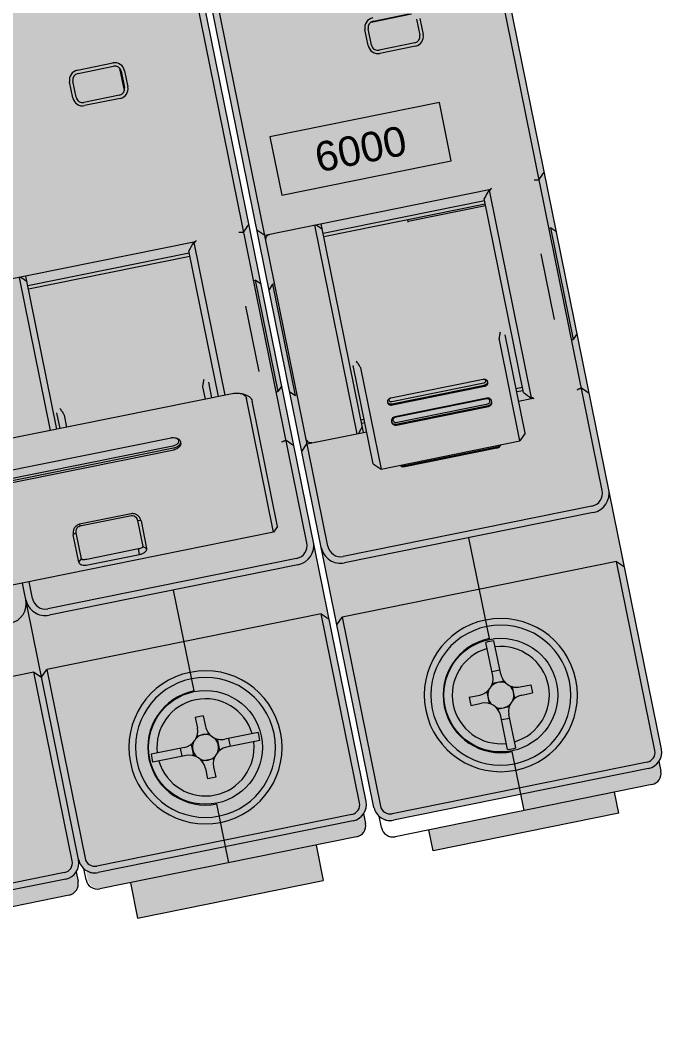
# Model space of a CAD drawing. Header units: millimetres. Extents: x -143 to 904, y -11 to 956.
# Drawn here: x 341.5 to 390.1, y 717.9 to 794.9 of the extents above; entities that cross this region are included whole.
import ezdxf
from ezdxf.enums import TextEntityAlignment as Align

# ---------------------------------------------------------------- set-up
doc = ezdxf.new("R2010")
doc.units = ezdxf.units.MM
for name, color, linetype, lineweight, true_color in [('BODY', 7, 'Continuous', 5, 0xf0f1eb), ('DETAILS', 7, 'Continuous', 5, 0x2f373d), ('INDICATOR', 7, 'Continuous', 5, 0x3d9868), ('LEVERS', 7, 'Continuous', 5, 0x2b7ac1), ('MARKING', 7, 'Continuous', 5, 0x2f373d), ('RECESS', 7, 'Continuous', 5, 0x6c747a), ('TERMINALS', 7, 'Continuous', 5, 0xa4adb6)]:
    doc.layers.add(name, color=color, linetype=linetype, lineweight=lineweight, true_color=true_color)
doc.layers.add('CP_DEVICES', color=7, linetype='Continuous')
doc.layers.add('PARAMETERS', color=7, linetype='Continuous', plot=False)
doc.styles.add('BLOCK_ARIAL', font='arial.ttf')

# ---------------------------------------------------------------- blocks, each defined once
blk = doc.blocks.new('AV_3P_54')
at = {"layer": 'BODY', "true_color": 0xf0f1eb}
blk.add_hatch(color=7, dxfattribs=at).paths.add_polyline_path([(14.6, 2.2), (14.6, 0), (3.1, 0), (3.1, 2.2), (1.3, 2.2), (1.03, 2.255), (0.805, 2.405), (0.655, 2.63), (0.6, 2.9), (0.6, 3.4), (0.727, 3.4), (0.59, 3.49), (0.38, 3.81), (0.32, 4), (0.3, 4.2), (0.3, 15.5), (0.3, 20.3), (0.3, 26.24), (0.3, 29.95), (0.3, 36.25), (0.3, 39.96), (0.3, 62.9), (0.32, 63.14), (0.326, 63.16), (0.3, 63.16), (0.3, 67.7), (0.3, 79), (0.32, 79.2), (0.38, 79.39), (0.59, 79.71), (0.6, 79.717), (0.6, 80.3), (0.655, 80.57), (0.805, 80.795), (1.03, 80.945), (1.3, 81), (9.2, 81), (9.2, 81), (17.1, 81), (17.37, 80.945), (17.595, 80.795), (17.745, 80.57), (17.8, 80.3), (17.8, 79.717), (17.81, 79.71), (17.948, 79.5), (17.948, 79.5), (18.02, 79.39), (18.08, 79.2), (18.1, 79), (18.12, 79.2), (18.18, 79.39), (18.39, 79.71), (18.4, 79.717), (18.4, 80.3), (18.455, 80.57), (18.605, 80.795), (18.83, 80.945), (19.1, 81), (27, 81), (27, 81), (34.9, 81), (35.17, 80.945), (35.395, 80.795), (35.545, 80.57), (35.6, 80.3), (35.6, 79.717), (35.61, 79.71), (35.748, 79.5), (35.748, 79.5), (35.82, 79.39), (35.88, 79.2), (35.9, 79), (35.92, 79.2), (35.98, 79.39), (36.052, 79.5), (36.19, 79.71), (36.2, 79.717), (36.2, 80.3), (36.255, 80.57), (36.405, 80.795), (36.63, 80.945), (36.9, 81), (44.8, 81), (52.7, 81), (52.97, 80.945), (53.195, 80.795), (53.345, 80.57), (53.4, 80.3), (53.4, 79.717), (53.41, 79.71), (53.548, 79.5), (53.62, 79.39), (53.68, 79.2), (53.7, 79), (53.7, 67.7), (53.7, 62.9), (53.7, 39.975), (53.7, 39.97), (53.7, 36.25), (53.7, 29.95), (53.7, 26.23), (53.7, 26.225), (53.7, 20.3), (53.7, 15.5), (53.7, 4.2), (53.68, 4), (53.62, 3.81), (53.41, 3.49), (53.4, 3.483), (53.4, 2.9), (53.345, 2.63), (53.195, 2.405), (52.97, 2.255), (52.7, 2.2), (50.9, 2.2), (50.2, 2.2), (50.2, 0), (38.7, 0), (38.7, 2.2), (36.9, 2.2), (36.63, 2.255), (36.405, 2.405), (36.255, 2.63), (36.2, 2.9), (36.2, 3.4), (36.327, 3.4), (36.19, 3.49), (35.98, 3.81), (35.92, 4), (35.9, 4.2), (35.88, 4), (35.82, 3.81), (35.61, 3.49), (35.6, 3.483), (35.6, 2.9), (35.545, 2.63), (35.395, 2.405), (35.17, 2.255), (34.9, 2.2), (27, 2.2), (27, 2.2), (19.1, 2.2), (18.83, 2.255), (18.605, 2.405), (18.455, 2.63), (18.4, 2.9), (18.4, 3.4), (18.527, 3.4), (18.39, 3.49), (18.18, 3.81), (18.12, 4), (18.1, 4.2), (18.08, 4), (18.02, 3.81), (17.81, 3.49), (17.8, 3.483), (17.8, 2.9), (17.745, 2.63), (17.595, 2.405), (17.37, 2.255), (17.1, 2.2), (15.3, 2.2)])
at = {"layer": 'INDICATOR', "true_color": 0x3d9868}
blk.add_hatch(color=105, dxfattribs=at).paths.add_polyline_path([(47.975, 49.175), (47.785, 49.045), (47.55, 49), (45.35, 49), (45.115, 49.045), (44.925, 49.175), (44.795, 49.365), (44.75, 49.6), (44.75, 50.6), (44.795, 50.835), (44.925, 51.025), (45.115, 51.155), (45.35, 51.2), (47.55, 51.2), (47.785, 51.155), (47.975, 51.025), (48.105, 50.835), (48.15, 50.6), (48.15, 49.6), (48.105, 49.365)])
at = {"layer": 'LEVERS'}
blk.add_hatch(color=256, dxfattribs=at).paths.add_polyline_path([(2.25, 29.435), (2.26, 29.475), (2.265, 29.515), (2.28, 29.55), (2.3, 29.59), (2.32, 29.63), (2.34, 29.665), (2.37, 29.7), (2.4, 29.735), (2.435, 29.765), (2.47, 29.8), (2.51, 29.825), (2.555, 29.855), (2.6, 29.885), (2.65, 29.905), (2.695, 29.93), (2.811, 29.978), (2.815, 29.98), (2.865, 30), (2.885, 30.01), (2.905, 30.015), (2.93, 30.025), (2.95, 30.03), (3.025, 30.05), (3.1, 30.065), (3.175, 30.07), (3.25, 30.075), (3.8, 30.075), (4.2, 30.075), (4.4, 30.075), (4.8, 30.075), (13.4, 30.075), (13.8, 30.075), (14.2, 30.075), (14.6, 30.075), (17.7, 30.075), (17.8, 30.075), (18.1, 30.075), (18.4, 30.075), (18.5, 30.075), (21.6, 30.075), (22, 30.075), (22.2, 30.075), (22.6, 30.075), (31.2, 30.075), (31.6, 30.075), (32, 30.075), (32.4, 30.075), (35.5, 30.075), (35.6, 30.075), (35.9, 30.075), (36.2, 30.075), (36.3, 30.075), (39.4, 30.075), (39.8, 30.075), (40, 30.075), (40.4, 30.075), (49, 30.075), (49.4, 30.075), (49.8, 30.075), (50.2, 30.075), (50.75, 30.075), (50.775, 30.075), (50.8, 30.075), (50.825, 30.07), (50.85, 30.07), (50.925, 30.06), (50.995, 30.045), (51.07, 30.025), (51.135, 30), (51.155, 29.995), (51.168, 29.987), (51.305, 29.93), (51.35, 29.905), (51.4, 29.885), (51.445, 29.855), (51.49, 29.825), (51.53, 29.8), (51.565, 29.765), (51.6, 29.735), (51.63, 29.7), (51.66, 29.665), (51.68, 29.63), (51.7, 29.59), (51.72, 29.55), (51.735, 29.515), (51.74, 29.475), (51.75, 29.435), (51.75, 29.395), (51.75, 21.625), (51.45, 21.325), (36.3, 21.325), (35.9, 21.325), (35.5, 21.325), (18.5, 21.325), (18.1, 21.325), (17.7, 21.325), (2.55, 21.325), (2.25, 21.625), (2.25, 26.64), (2.25, 29.395)])
at = {"layer": 'RECESS', "true_color": 0x6c747a}
blk.add_hatch(color=8, dxfattribs=at).paths.add_polyline_path([(39.4, 39.56), (39.49, 39.56), (39.8, 39.56), (50.2, 39.56), (50.22, 39.56), (50.235, 39.565), (50.255, 39.57), (50.275, 39.575), (50.295, 39.58), (50.315, 39.59), (50.34, 39.6), (50.335, 39.595), (50.325, 39.59), (50.325, 39.585), (50.32, 39.585), (50.315, 39.58), (50.295, 39.565), (50.275, 39.545), (50.26, 39.53), (50.24, 39.51), (50.235, 39.5), (50.225, 39.49), (50.22, 39.48), (50.215, 39.465), (50.21, 39.46), (50.205, 39.45), (50.2, 39.44), (50.2, 39.43), (50.2, 30.075), (49.8, 30.075), (49.4, 30.075), (49, 30.075), (40.4, 30.075), (40, 30.075), (39.8, 30.075), (39.4, 30.075), (36.3, 30.075), (36.2, 30.075), (35.9, 30.075), (35.6, 30.075), (35.5, 30.075), (35.5, 36.55), (35.5, 39.56), (35.53, 39.59), (35.555, 39.615), (35.585, 39.645), (35.61, 39.675), (35.685, 39.745), (35.755, 39.82), (35.83, 39.895), (35.9, 39.975), (35.9, 39.96), (36.3, 39.56), (36.57, 39.56), (36.6, 39.56)])
at = {"layer": 'TERMINALS', "true_color": 0xa4adb6}
blk.add_hatch(color=253, dxfattribs=at).paths.add_polyline_path([(46.003, 4.858), (45.856, 4.821), (45.707, 4.789), (45.557, 4.762), (45.407, 4.74), (45.256, 4.722), (45.104, 4.71), (44.952, 4.702), (44.8, 4.7), (44.648, 4.702), (44.496, 4.71), (44.344, 4.722), (44.193, 4.74), (44.043, 4.762), (43.893, 4.789), (43.744, 4.821), (43.596, 4.858), (43.45, 4.9), (43.305, 4.947), (43.162, 4.998), (43.02, 5.054), (42.881, 5.114), (42.743, 5.18), (42.608, 5.249), (42.475, 5.323), (42.344, 5.401), (42.217, 5.484), (42.091, 5.57), (41.969, 5.661), (41.85, 5.756), (41.734, 5.854), (41.621, 5.956), (41.512, 6.062), (41.406, 6.171), (41.304, 6.284), (41.205, 6.4), (41.111, 6.519), (41.02, 6.641), (40.934, 6.767), (40.851, 6.894), (40.773, 7.025), (40.699, 7.158), (40.63, 7.293), (40.564, 7.431), (40.504, 7.571), (40.448, 7.712), (40.397, 7.855), (40.35, 8), (40.308, 8.146), (40.271, 8.294), (40.239, 8.443), (40.212, 8.593), (40.19, 8.743), (40.172, 8.894), (40.16, 9.046), (40.152, 9.198), (40.15, 9.35), (40.152, 9.502), (40.16, 9.654), (40.172, 9.806), (40.19, 9.957), (40.212, 10.107), (40.239, 10.257), (40.271, 10.406), (40.308, 10.554), (40.308, 10.554), (40.308, 10.554), (40.35, 10.7), (40.397, 10.845), (40.448, 10.988), (40.504, 11.13), (40.564, 11.269), (40.63, 11.407), (40.699, 11.542), (40.773, 11.675), (40.851, 11.806), (40.934, 11.934), (41.02, 12.059), (41.111, 12.181), (41.206, 12.3), (41.304, 12.416), (41.406, 12.529), (41.512, 12.638), (41.621, 12.744), (41.734, 12.846), (41.85, 12.945), (41.969, 13.039), (42.091, 13.13), (42.217, 13.216), (42.345, 13.299), (42.475, 13.377), (42.608, 13.451), (42.743, 13.521), (42.881, 13.586), (43.021, 13.646), (43.162, 13.702), (43.305, 13.753), (43.45, 13.8), (43.597, 13.842), (43.744, 13.879), (43.893, 13.911), (44.043, 13.938), (44.193, 13.96), (44.344, 13.978), (44.496, 13.99), (44.648, 13.998), (44.8, 14), (44.952, 13.998), (45.104, 13.99), (45.256, 13.978), (45.407, 13.96), (45.558, 13.938), (45.707, 13.911), (45.856, 13.879), (46.004, 13.842), (46.15, 13.8), (46.295, 13.753), (46.438, 13.702), (46.58, 13.646), (46.719, 13.586), (46.857, 13.521), (46.992, 13.451), (47.125, 13.377), (47.256, 13.299), (47.383, 13.216), (47.509, 13.13), (47.631, 13.039), (47.75, 12.945), (47.866, 12.846), (47.979, 12.744), (48.088, 12.638), (48.194, 12.529), (48.296, 12.416), (48.395, 12.3), (48.489, 12.181), (48.58, 12.059), (48.666, 11.934), (48.749, 11.806), (48.827, 11.675), (48.901, 11.542), (48.971, 11.407), (49.036, 11.269), (49.096, 11.13), (49.152, 10.988), (49.203, 10.845), (49.25, 10.7), (49.292, 10.554), (49.329, 10.406), (49.361, 10.257), (49.388, 10.108), (49.41, 9.957), (49.428, 9.806), (49.44, 9.654), (49.448, 9.502), (49.45, 9.35), (49.448, 9.198), (49.44, 9.046), (49.428, 8.894), (49.41, 8.743), (49.388, 8.593), (49.361, 8.443), (49.329, 8.294), (49.292, 8.147), (49.25, 8), (49.203, 7.855), (49.152, 7.712), (49.096, 7.571), (49.036, 7.431), (48.971, 7.293), (48.901, 7.158), (48.827, 7.025), (48.749, 6.895), (48.666, 6.767), (48.58, 6.642), (48.489, 6.519), (48.395, 6.4), (48.296, 6.284), (48.194, 6.171), (48.088, 6.062), (47.979, 5.956), (47.866, 5.854), (47.75, 5.756), (47.631, 5.661), (47.509, 5.57), (47.383, 5.484), (47.256, 5.401), (47.125, 5.323), (46.992, 5.249), (46.857, 5.18), (46.719, 5.115), (46.58, 5.054), (46.438, 4.998), (46.295, 4.947), (46.15, 4.9), (46.15, 4.9), (46.15, 4.9)])
at = {"layer": 'DETAILS', "color": 250, "linetype": 'ByBlock', "lineweight": 5, "true_color": 0x2f373d}
for p, q in [((53.7, 4.2), (53.7, 79)), ((53.3, 20.3), (53.3, 62.9)), ((45.35, 51.2), (47.55, 51.2)), ((44.75, 49.6), (44.75, 50.6)), ((44.95, 49.6), (44.95, 50.6)), ((45.35, 51), (47.55, 51)), ((47.9, 49.418), (47.9, 50.782)), ((47.95, 50.6), (47.95, 49.6)), ((48.15, 50.6), (48.15, 49.6)), ((47.55, 49.2), (45.35, 49.2)), ((47.55, 49), (45.35, 49)), ((50.2, 39.56), (36.3, 39.56)), ((39.4, 30.075), (39.4, 39.56)), ((39.491, 39.56), (39.602, 39.435)), ((39.602, 39.435), (39.628, 39.407)), ((39.8, 30.075), (39.8, 39.56)), ((50.2, 39.432), (50.2, 30.075)), ((53.3, 39.56), (53.274, 39.56)), ((53.3, 39.56), (53.3, 39.56)), ((39.8, 38.981), (49.8, 38.981)), ((49.8, 30.075), (49.8, 39.104)), ((39.8, 38.78), (49.8, 38.78)), ((45, 38.756), (45, 38.78)), ((53.3, 36.55), (53.4, 36.55)), ((53.4, 36.55), (53.4, 29.65)), ((53.7, 36.25), (53.4, 36.55)), ((52.5, 35.129), (52.5, 31.071)), ((40, 30.075), (40, 31.052)), ((40.4, 30.834), (40.4, 30.075)), ((49, 30.075), (49, 30.834)), ((49.4, 30.075), (49.4, 31.052)), ((50.75, 30.075), (3.25, 30.075)), ((51.137, 30), (51.303, 29.929)), ((51.45, 21.327), (51.45, 29.626)), ((53.3, 29.65), (53.4, 29.65)), ((53.7, 29.95), (53.4, 29.65)), ((51.75, 21.627), (51.75, 29.396)), ((7.5, 28.191), (46.5, 28.191)), ((47, 27.858), (47, 27.786)), ((46.5, 27.678), (7.5, 27.678)), ((46.5, 27.538), (7.5, 27.538)), ((7.5, 27.439), (46.5, 27.439)), ((53.277, 26.64), (53.3, 26.64)), ((43.2, 24.149), (40, 24.149)), ((40, 24.149), (40, 24.041)), ((40, 24.041), (43.2, 24.041)), ((39.7, 23.68), (39.5, 23.605)), ((39.5, 21.899), (39.5, 23.604)), ((39.7, 22.067), (39.7, 23.68)), ((43.5, 23.68), (43.5, 22.067)), ((43.7, 23.605), (43.5, 23.68)), ((43.7, 23.604), (43.7, 21.899)), ((39.5, 21.899), (39.7, 22.067)), ((43.2, 21.967), (40, 21.967)), ((40, 21.63), (43.2, 21.63)), ((43.2, 21.63), (43.2, 21.967)), ((43.5, 22.067), (43.7, 21.899)), ((51.75, 21.627), (51.45, 21.327)), ((51.45, 21.327), (2.55, 21.327)), ((35.9, 4.2), (35.9, 21.327)), ((36.3, 20.3), (36.3, 21.327)), ((52.5, 19.5), (37.1, 19.5)), ((52.5, 19.1), (37.1, 19.1)), ((44.8, 12.85), (44.8, 19.1)), ((35.5, 15.9), (18.5, 15.9)), ((35.5, 15.9), (35.9, 15.5)), ((35.5, 4.2), (35.5, 15.9)), ((35.9, 15.5), (36.3, 15.9)), ((53.3, 15.9), (36.3, 15.9)), ((36.3, 15.9), (36.3, 4.2)), ((53.3, 4.2), (53.3, 15.9)), ((53.3, 15.9), (53.7, 15.5)), ((45.05, 11.253), (44.55, 11.253)), ((44.55, 11.253), (44.55, 10.6)), ((45.05, 11.253), (45.05, 10.6)), ((44.438, 10.139), (45.162, 10.139)), ((43.55, 9.6), (41.48, 9.6)), ((43.309, 9.1), (43.309, 9.6)), ((44.011, 8.988), (44.011, 9.712)), ((45.589, 9.712), (45.589, 8.988)), ((48.12, 9.6), (46.05, 9.6)), ((46.291, 9.1), (46.291, 9.6)), ((43.55, 9.1), (41.48, 9.1)), ((48.12, 9.1), (46.05, 9.1)), ((45.162, 8.561), (44.438, 8.561)), ((44.55, 8.1), (44.55, 7.447)), ((45.05, 8.1), (45.05, 7.447)), ((45.05, 7.447), (44.55, 7.447)), ((44.8, 2.2), (44.8, 5.85)), ((34.9, 3.6), (19.1, 3.6)), ((34.9, 3.2), (19.1, 3.2)), ((35.6, 3.503), (35.6, 2.9)), ((36.1, 2.9), (36.1, 3.603)), ((52.7, 3.6), (36.9, 3.6)), ((52.7, 3.2), (36.9, 3.2)), ((53.4, 3.503), (53.4, 2.9)), ((34.9, 2.2), (19, 2.2)), ((52.7, 2.2), (36.8, 2.2)), ((38.7, 2.2), (38.7, 0)), ((50.2, 2.2), (50.2, 0)), ((38.7, 0), (50.2, 0))]:
    blk.add_line(p, q, dxfattribs=at)
blk.add_circle((44.8, 9.35), 3.455, dxfattribs=at)
for centre, radius, start, end in [((45.35, 50.6), 0.6, 90, 180), ((47.55, 50.6), 0.6, 0, 90), ((45.35, 50.6), 0.4, 90, 180), ((47.55, 50.6), 0.4, 0, 90), ((45.35, 49.6), 0.6, 180, -90), ((45.35, 49.6), 0.4, 180, -90), ((47.55, 49.6), 0.6, -90, 0), ((47.55, 49.6), 0.4, -90, 0), ((104.683, -8.679), 72.769, 138.47872, 138.95623), ((36.233, 56.632), 24.14, -45.00883, -44.6317), ((-19.895, -13.677), 79.755, 41.54088, 41.72705), ((34.7, 20.3), 1.2, -90, 0), ((37.1, 20.3), 1.2, 180, -90), ((37.1, 20.3), 0.8, 180, -90), ((52.5, 20.3), 1.2, -90, 0), ((52.5, 20.3), 0.8, -90, 0), ((44.8, 9.35), 4.65, 90.00094, -90.00094), ((44.8, 9.35), 4.25, 90.00103, -90.00103), ((44.8, 9.35), 4.65, -90, 90), ((44.8, 9.35), 4.25, -90, 90), ((44.8, 9.35), 3.5, 90, -90), ((44.8, 9.35), 2.95, 4.86141, 175.13859), ((43.55, 10.6), 1, -90, 0), ((46.05, 10.6), 1, 180, -90), ((44.8, 9.35), 0.789, 55.03912, 124.96088), ((44.8, 9.35), 3.329, 175.69339, -175.69339), ((44.8, 9.35), 0.789, 145.03912, -145.03912), ((44.8, 9.35), 0.789, -34.96088, 34.96088), ((44.8, 9.35), 3.329, -4.30661, 4.30661), ((44.8, 9.35), 2.95, -175.13859, -4.86141), ((43.55, 8.1), 1, 0, 90), ((44.8, 9.35), 0.789, -124.96088, -55.03912), ((46.05, 8.1), 1, 90, 180), ((34.9, 4.2), 1, -90, 0), ((34.9, 4.2), 0.6, -90, 0), ((36.9, 4.2), 1, 180, -90), ((36.9, 4.2), 0.6, 180, -90), ((52.7, 4.2), 1, -90, 0), ((52.7, 4.2), 0.6, -90, 0), ((36.8, 3.9), 0.7, -130.38765, -90), ((34.9, 2.9), 0.7, -90, 0), ((36.8, 2.9), 0.7, 180, -90), ((52.7, 2.9), 0.7, -90, 0)]:
    blk.add_arc(centre, radius, start, end, dxfattribs=at)
for points, start_tangent, end_tangent in [([(50.36, 39.611), (50.273, 39.574), (50.2, 39.56)], (-0.892886, -0.450283), (-1, 0)), ([(50.2, 39.432), (50.213, 39.467), (50.242, 39.508), (50.314, 39.58)], (-0.000001, 1), (0.779463, 0.626449)), ([(50.314, 39.58), (50.326, 39.589), (50.36, 39.611)], (0.779463, 0.626449), (0.892886, 0.450283)), ([(53, 39.611), (53.161, 39.578), (53.228, 39.566), (53.277, 39.56)], (0.977632, -0.210321), (0.999991, -0.004183)), ([(53.412, 39.673), (53.7, 39.973)], (0.702438, 0.711745), (0.675361, 0.737487)), ([(40.395, 30.871), (40.366, 30.961), (40.328, 31.065), (40.234, 31.282)], (-0.268942, 0.963156), (-0.425203, 0.905098)), ([(40.395, 30.871), (40.4, 30.834)], (0.268942, -0.963156), (0, -1)), ([(49, 30.834), (49.005, 30.871)], (0, 1), (0.268942, 0.963156)), ([(49.005, 30.871), (49.033, 30.961), (49.072, 31.065), (49.166, 31.282)], (0.268942, 0.963156), (0.425203, 0.905098)), ([(50.75, 30.075), (50.852, 30.07), (51.137, 30)], (1, 0), (0.920425, -0.390918)), ([(51.137, 30), (51.201, 29.969), (51.356, 29.851)], (0.920425, -0.390918), (0.670349, -0.742046)), ([(51.303, 29.929), (51.489, 29.827), (51.631, 29.699), (51.72, 29.552), (51.75, 29.396)], (0.920349, -0.391097), (0, -1)), ([(51.356, 29.851), (51.426, 29.743), (51.45, 29.626)], (0.670349, -0.742046), (0, -1)), ([(46.5, 28.191), (46.558, 28.188), (46.721, 28.148)], (1, 0), (0.920156, -0.391552)), ([(46.846, 28.063), (46.886, 28.001), (46.9, 27.935), (46.887, 27.869), (46.847, 27.807), (46.783, 27.754), (46.7, 27.713), (46.5, 27.678)], (0.672433, -0.740158), (-1, 0)), ([(47, 27.858), (46.99, 27.795), (46.962, 27.735), (46.854, 27.631), (46.691, 27.562), (46.5, 27.538)], (0, -1), (-1, 0)), ([(47, 27.786), (46.962, 27.659), (46.854, 27.546), (46.691, 27.467), (46.5, 27.439)], (0.000005, -1), (-1, 0)), ([(46.721, 28.148), (46.758, 28.13), (46.846, 28.063)], (0.920156, -0.391552), (0.672433, -0.740158)), ([(46.776, 28.124), (46.87, 28.073), (46.941, 28.009), (46.985, 27.936), (47, 27.858)], (0.920397, -0.390985), (0, -1)), ([(53.211, 26.631), (53.164, 26.622), (53, 26.589)], (-0.983358, -0.181676), (-0.977629, -0.210335)), ([(53.277, 26.64), (53.264, 26.639), (53.211, 26.631)], (-0.999996, 0.002845), (-0.983358, -0.181676)), ([(53.7, 26.227), (53.601, 26.333), (53.3, 26.64)], (-0.67535, 0.737498), (-0.707107, 0.707107)), ([(40, 24.149), (39.798, 24.1), (39.637, 23.972), (39.535, 23.798), (39.5, 23.604)], (-0.999997, 0.002394), (0.002026, -0.999998)), ([(39.7, 23.68), (39.721, 23.806), (39.781, 23.92), (39.876, 24.006), (40, 24.041)], (0, 1), (0.999998, -0.001762)), ([(43.7, 23.604), (43.665, 23.798), (43.563, 23.972), (43.402, 24.1), (43.2, 24.149)], (0.002143, 0.999998), (-1, -0.000483)), ([(43.2, 24.041), (43.324, 24.006), (43.419, 23.92), (43.479, 23.806), (43.5, 23.68)], (1, 0.000238), (0.000005, -1)), ([(39.5, 21.899), (39.509, 21.844), (39.535, 21.793), (39.578, 21.747), (39.637, 21.708), (39.798, 21.651), (40, 21.63)], (-0.003332, -0.999994), (1, 0.000198)), ([(40, 21.967), (39.876, 21.974), (39.781, 21.993), (39.746, 22.007), (39.721, 22.024), (39.705, 22.044), (39.7, 22.067)], (-1, 0.000238), (-0.000012, 1)), ([(43.5, 22.067), (43.495, 22.044), (43.479, 22.024), (43.454, 22.007), (43.419, 21.993), (43.324, 21.974), (43.2, 21.967)], (0, -1), (-0.999998, -0.001773)), ([(43.2, 21.63), (43.402, 21.651), (43.563, 21.707), (43.622, 21.747), (43.665, 21.793), (43.691, 21.844), (43.7, 21.899)], (1, -0.000987), (-0.0031, 0.999995))]:
    blk.add_spline(points, degree=3, dxfattribs=dict(at, start_tangent=start_tangent, end_tangent=end_tangent))
at = {"layer": 'MARKING', "color": 250, "true_color": 0x2f373d, "style": 'BLOCK_ARIAL'}
for tag, p, height in [('CURVE', (2, 54.7), 3), ('IN_A', (4.5, 54.7), 3), ('UE_V', (2, 52.2), 1.4)]:
    blk.add_attdef(tag, p, '', height=height, dxfattribs=at)
blk.add_attdef('ICN_A', text='', height=1.8, dxfattribs=at).set_placement((7.25, 43.1), align=Align.MIDDLE_CENTER)
at = {"layer": 'PARAMETERS', "color": 250, "true_color": 0x2f373d, "style": 'BLOCK_ARIAL', "flags": 1}
for tag in ['WIDTH_MM', 'STANDARD', 'UIMP_KV', 'DESCRIPTION', 'POLES', 'FREQ_HZ', 'HEIGHT_MM', 'DEPTH_MM', 'ICS_KA', 'ID', 'IP']:
    blk.add_attdef(tag, (2, 20), '', height=0.4, dxfattribs=at)
blk = doc.blocks.new('AV_1P_18')
at = {"layer": 'BODY', "true_color": 0xf0f1eb}
blk.add_hatch(color=7, dxfattribs=at).paths.add_polyline_path([(0.9, 2.77), (0.71, 2.83), (0.39, 3.04), (0.18, 3.36), (0.12, 3.55), (0.1, 3.75), (0.1, 15.05), (0.1, 19.85), (0.1, 25.79), (0.1, 29.5), (0.1, 35.8), (0.1, 39.51), (0.1, 62.45), (0.1, 67.25), (0.1, 78.55), (0.12, 78.75), (0.18, 78.94), (0.39, 79.26), (0.71, 79.47), (0.9, 79.53), (1.1, 79.55), (9, 79.55), (9, 80.55), (16.9, 80.55), (17.17, 80.495), (17.395, 80.345), (17.545, 80.12), (17.6, 79.85), (17.6, 79.267), (17.61, 79.26), (17.82, 78.94), (17.88, 78.75), (17.9, 78.55), (17.9, 67.25), (17.9, 62.45), (17.9, 39.525), (17.9, 39.52), (17.9, 35.8), (17.9, 29.5), (17.9, 25.78), (17.9, 25.775), (17.9, 19.85), (17.9, 15.05), (17.9, 3.75), (17.88, 3.55), (17.82, 3.36), (17.61, 3.04), (17.6, 3.033), (17.6, 2.45), (17.545, 2.18), (17.395, 1.955), (17.17, 1.805), (16.9, 1.75), (14.6, 1.75), (14.6, 0.45), (3.1, 0.45), (3.1, 1.75), (9, 1.75), (9, 2.75), (1.1, 2.75)])
at = {"layer": 'INDICATOR', "true_color": 0x3d9868}
blk.add_hatch(color=105, dxfattribs=at).paths.add_polyline_path([(12.35, 49.15), (12.305, 48.915), (12.175, 48.725), (11.985, 48.595), (11.75, 48.55), (9.55, 48.55), (9.315, 48.595), (9.125, 48.725), (8.995, 48.915), (8.95, 49.15), (8.95, 50.15), (8.995, 50.385), (9.125, 50.575), (9.315, 50.705), (9.55, 50.75), (11.75, 50.75), (11.985, 50.705), (12.175, 50.575), (12.305, 50.385), (12.35, 50.15)])
at = {"layer": 'LEVERS'}
blk.add_hatch(color=256, dxfattribs=at).paths.add_polyline_path([(6.015, 23.645), (6.005, 23.645), (5.995, 23.645), (5.98, 23.645), (5.97, 23.65), (5.96, 23.65), (5.955, 23.65), (5.945, 23.655), (5.935, 23.655), (5.925, 23.66), (5.92, 23.66), (5.915, 23.665), (5.91, 23.665), (5.905, 23.67), (5.821, 23.744), (5.82, 23.745), (5.815, 23.75), (5.8, 23.78), (5.8, 23.795), (4.6, 23.795), (4.2, 24.195), (4.2, 26.19), (4, 26.19), (3.69, 26.19), (3.6, 26.19), (3.6, 39.11), (3.69, 39.11), (4, 39.11), (14.4, 39.11), (14.42, 39.11), (14.435, 39.115), (14.455, 39.12), (14.475, 39.125), (14.495, 39.13), (14.515, 39.14), (14.54, 39.15), (14.535, 39.145), (14.525, 39.14), (14.525, 39.135), (14.52, 39.135), (14.515, 39.13), (14.495, 39.115), (14.475, 39.095), (14.46, 39.08), (14.44, 39.06), (14.435, 39.05), (14.425, 39.04), (14.42, 39.03), (14.415, 39.015), (14.41, 39.01), (14.405, 39), (14.4, 38.99), (14.4, 38.98), (14.4, 26.32), (14.4, 26.31), (14.4, 26.305), (14.405, 26.3), (14.405, 26.295), (14.41, 26.29), (14.425, 26.265), (14.44, 26.24), (14.46, 26.22), (14.48, 26.2), (14.5, 26.185), (14.515, 26.165), (14.54, 26.15), (14.515, 26.16), (14.495, 26.17), (14.475, 26.175), (14.455, 26.18), (14.435, 26.185), (14.42, 26.19), (14.4, 26.19), (13.6, 26.19), (13.6, 24.195), (13.2, 23.795), (12, 23.795), (12, 23.78), (11.985, 23.75), (11.98, 23.745), (11.979, 23.744), (11.895, 23.67), (11.89, 23.665), (11.885, 23.665), (11.88, 23.66), (11.87, 23.66), (11.865, 23.655), (11.855, 23.655), (11.845, 23.65), (11.84, 23.65), (11.83, 23.65), (11.82, 23.645), (11.805, 23.645), (11.795, 23.645), (11.785, 23.645), (11.775, 23.645), (11.76, 23.645), (11.75, 23.645), (6.05, 23.645), (6.04, 23.645), (6.025, 23.645)])
at = {"layer": 'TERMINALS', "true_color": 0xa4adb6}
blk.add_hatch(color=253, dxfattribs=at).paths.add_polyline_path([(10.35, 4.45), (10.203, 4.408), (10.056, 4.371), (9.907, 4.339), (9.757, 4.312), (9.607, 4.29), (9.456, 4.272), (9.304, 4.26), (9.152, 4.252), (9, 4.25), (8.848, 4.252), (8.696, 4.26), (8.544, 4.272), (8.393, 4.29), (8.243, 4.312), (8.093, 4.339), (7.944, 4.371), (7.796, 4.408), (7.65, 4.45), (7.505, 4.497), (7.362, 4.548), (7.22, 4.604), (7.081, 4.664), (6.943, 4.73), (6.808, 4.799), (6.675, 4.873), (6.544, 4.951), (6.417, 5.034), (6.291, 5.12), (6.169, 5.211), (6.05, 5.306), (5.934, 5.404), (5.821, 5.506), (5.712, 5.612), (5.606, 5.721), (5.504, 5.834), (5.405, 5.95), (5.311, 6.069), (5.22, 6.191), (5.134, 6.317), (5.051, 6.444), (4.973, 6.575), (4.899, 6.708), (4.83, 6.843), (4.764, 6.981), (4.704, 7.121), (4.648, 7.262), (4.597, 7.405), (4.55, 7.55), (4.508, 7.696), (4.471, 7.844), (4.439, 7.993), (4.412, 8.143), (4.39, 8.293), (4.372, 8.444), (4.36, 8.596), (4.352, 8.748), (4.35, 8.9), (4.352, 9.052), (4.36, 9.204), (4.372, 9.356), (4.39, 9.507), (4.412, 9.657), (4.439, 9.807), (4.471, 9.956), (4.508, 10.104), (4.508, 10.104), (4.508, 10.104), (4.55, 10.25), (4.597, 10.395), (4.648, 10.538), (4.704, 10.68), (4.764, 10.819), (4.83, 10.957), (4.899, 11.092), (4.973, 11.225), (5.051, 11.356), (5.134, 11.484), (5.22, 11.609), (5.311, 11.731), (5.406, 11.85), (5.504, 11.966), (5.606, 12.079), (5.712, 12.188), (5.821, 12.294), (5.934, 12.396), (6.05, 12.495), (6.169, 12.589), (6.291, 12.68), (6.417, 12.766), (6.545, 12.849), (6.675, 12.927), (6.808, 13.001), (6.943, 13.071), (7.081, 13.136), (7.221, 13.196), (7.362, 13.252), (7.505, 13.303), (7.65, 13.35), (7.797, 13.392), (7.944, 13.429), (8.093, 13.461), (8.243, 13.488), (8.393, 13.51), (8.544, 13.528), (8.696, 13.54), (8.848, 13.548), (9, 13.55), (9.152, 13.548), (9.304, 13.54), (9.456, 13.528), (9.607, 13.51), (9.758, 13.488), (9.907, 13.461), (10.056, 13.429), (10.204, 13.392), (10.35, 13.35), (10.495, 13.303), (10.638, 13.252), (10.78, 13.196), (10.919, 13.136), (11.057, 13.071), (11.192, 13.001), (11.325, 12.927), (11.456, 12.849), (11.583, 12.766), (11.709, 12.68), (11.831, 12.589), (11.95, 12.495), (12.066, 12.396), (12.179, 12.294), (12.288, 12.188), (12.394, 12.079), (12.496, 11.966), (12.595, 11.85), (12.689, 11.731), (12.78, 11.609), (12.866, 11.484), (12.949, 11.356), (13.027, 11.225), (13.101, 11.092), (13.171, 10.957), (13.236, 10.819), (13.296, 10.68), (13.352, 10.538), (13.403, 10.395), (13.45, 10.25), (13.492, 10.104), (13.529, 9.956), (13.561, 9.807), (13.588, 9.658), (13.61, 9.507), (13.628, 9.356), (13.64, 9.204), (13.648, 9.052), (13.65, 8.9), (13.648, 8.748), (13.64, 8.596), (13.628, 8.444), (13.61, 8.293), (13.588, 8.143), (13.561, 7.993), (13.529, 7.844), (13.492, 7.697), (13.45, 7.55), (13.403, 7.405), (13.352, 7.262), (13.296, 7.121), (13.236, 6.981), (13.171, 6.843), (13.101, 6.708), (13.027, 6.575), (12.949, 6.445), (12.866, 6.317), (12.78, 6.192), (12.689, 6.069), (12.595, 5.95), (12.496, 5.834), (12.394, 5.721), (12.288, 5.612), (12.179, 5.506), (12.066, 5.404), (11.95, 5.306), (11.831, 5.211), (11.709, 5.12), (11.583, 5.034), (11.456, 4.951), (11.325, 4.873), (11.192, 4.799), (11.057, 4.73), (10.919, 4.665), (10.78, 4.604), (10.638, 4.548), (10.495, 4.497), (10.35, 4.45), (10.35, 4.45)])
at = {"layer": 'DETAILS', "color": 250, "linetype": 'ByBlock', "lineweight": 5, "true_color": 0x2f373d}
for p, q in [((0.1, 3.75), (0.1, 78.55)), ((17.9, 3.75), (17.9, 78.55)), ((0.5, 39.11), (0.5, 62.45)), ((17.5, 19.85), (17.5, 62.45)), ((9.399, 50.52), (11.901, 50.52)), ((9.55, 50.55), (11.75, 50.55)), ((8.95, 49.15), (8.95, 50.15)), ((9.15, 49.15), (9.15, 50.15)), ((12.15, 50.15), (12.15, 49.15)), ((12.35, 50.15), (12.35, 49.15)), ((11.75, 48.75), (9.55, 48.75)), ((11.75, 48.55), (9.55, 48.55)), ((0.5, 39.11), (0.1, 39.51)), ((14.4, 39.11), (0.5, 39.11)), ((0.5, 19.85), (0.5, 39.11)), ((3.6, 26.19), (3.6, 39.11)), ((3.691, 39.11), (3.802, 38.985)), ((3.802, 38.985), (3.828, 38.957)), ((4, 26.19), (4, 39.11)), ((14.4, 38.982), (14.4, 26.318)), ((17.5, 39.11), (17.474, 39.11)), ((17.5, 39.11), (17.5, 39.11)), ((4, 38.531), (14, 38.531)), ((4, 38.33), (14, 38.33)), ((9.2, 38.158), (9.2, 38.33)), ((9.2, 38.232), (14, 38.232)), ((14, 26.646), (14, 38.654)), ((0.1, 35.8), (0.4, 36.1)), ((0.5, 36.1), (0.4, 36.1)), ((0.4, 29.2), (0.4, 36.1)), ((17.5, 36.1), (17.6, 36.1)), ((17.6, 36.1), (17.6, 29.2)), ((17.9, 35.8), (17.6, 36.1)), ((16.7, 34.679), (16.7, 30.621)), ((4.2, 24.197), (4.2, 30.294)), ((13.6, 24.197), (13.6, 30.294)), ((4.6, 30.064), (4.6, 23.797)), ((13.2, 23.797), (13.2, 30.064)), ((0.1, 29.5), (0.4, 29.2)), ((0.5, 29.2), (0.4, 29.2)), ((17.5, 29.2), (17.6, 29.2)), ((17.9, 29.5), (17.6, 29.2)), ((5.8, 27.723), (5.8, 27.653)), ((11.75, 27.9), (6.05, 27.9)), ((12, 27.653), (12, 27.723)), ((6.05, 27.685), (11.75, 27.685)), ((6.05, 27.544), (11.75, 27.544)), ((6.05, 27.474), (11.75, 27.474)), ((4, 26.97), (4.2, 26.97)), ((4, 26.77), (4.2, 26.77)), ((5.8, 26.514), (5.8, 26.468)), ((11.75, 26.742), (6.05, 26.742)), ((11.75, 26.694), (6.05, 26.694)), ((13.6, 26.97), (14, 26.97)), ((13.6, 26.77), (14, 26.77)), ((0.1, 25.79), (0.5, 26.19)), ((0.5, 26.19), (4.2, 26.19)), ((0.8, 26.19), (1.1, 26.19)), ((3.802, 26.315), (3.691, 26.19)), ((3.828, 26.343), (3.802, 26.315)), ((6.05, 26.397), (11.75, 26.397)), ((6.05, 26.28), (11.75, 26.28)), ((6.05, 26.223), (11.75, 26.223)), ((13.6, 26.19), (14.4, 26.19)), ((17.477, 26.19), (17.5, 26.19)), ((4.2, 24.197), (4.6, 23.797)), ((13.6, 24.197), (13.2, 23.797)), ((4.6, 23.797), (13.2, 23.797)), ((5.8, 23.778), (5.8, 23.797)), ((5.814, 23.752), (5.8, 23.778)), ((5.814, 23.752), (5.906, 23.67)), ((11.75, 23.703), (6.05, 23.703)), ((11.75, 23.644), (6.05, 23.644)), ((11.894, 23.67), (11.986, 23.752)), ((12, 23.778), (11.986, 23.752)), ((12, 23.778), (12, 23.797)), ((16.7, 19.05), (1.3, 19.05)), ((16.7, 18.65), (1.3, 18.65)), ((9, 12.4), (9, 18.65)), ((0.1, 15.05), (0.5, 15.45)), ((17.5, 15.45), (0.5, 15.45)), ((0.5, 15.45), (0.5, 3.75)), ((17.5, 15.45), (17.9, 15.05)), ((17.5, 3.75), (17.5, 15.45)), ((8.75, 10.15), (8.75, 12.22)), ((9.25, 10.15), (9.25, 12.22)), ((6.073, 10.8), (6.124, 10.8)), ((9.25, 10.391), (8.75, 10.391)), ((8.211, 9.262), (8.211, 8.538)), ((9.362, 9.689), (8.638, 9.689)), ((9.789, 8.538), (9.789, 9.262)), ((7.097, 9.15), (7.75, 9.15)), ((7.097, 9.15), (7.097, 8.65)), ((7.097, 8.65), (7.75, 8.65)), ((10.25, 9.15), (10.903, 9.15)), ((10.25, 8.65), (10.903, 8.65)), ((10.903, 9.15), (10.903, 8.65)), ((8.638, 8.111), (9.362, 8.111)), ((8.75, 5.58), (8.75, 7.65)), ((9.25, 7.409), (8.75, 7.409)), ((9.25, 5.58), (9.25, 7.65)), ((6.124, 7), (6.073, 7)), ((9, 1.75), (9, 5.4)), ((0.3, 2.45), (0.3, 3.153)), ((16.9, 3.15), (1.1, 3.15)), ((16.9, 2.75), (1.1, 2.75)), ((17.6, 3.053), (17.6, 2.45)), ((16.9, 1.75), (1, 1.75)), ((3.1, 0.45), (3.1, 1.75)), ((14.6, 0.45), (14.6, 1.75)), ((14.6, 0.45), (3.1, 0.45))]:
    blk.add_line(p, q, dxfattribs=at)
blk.add_circle((9, 8.9), 3.455, dxfattribs=at)
for centre, radius, start, end in [((9.55, 50.15), 0.6, 90, 180), ((9.55, 50.15), 0.4, 90, 180), ((9.55, 49.15), 0.6, 180, -90), ((9.55, 49.15), 0.4, 180, -90), ((11.75, 49.15), 0.6, -90, 0), ((11.75, 49.15), 0.4, -90, 0), ((-55.695, -14.127), 79.755, 41.54088, 41.72705), ((68.883, -9.129), 72.769, 138.47872, 138.95623), ((0.433, 56.182), 24.14, -45.00883, -44.6317), ((-55.618, 79.358), 79.651, -41.72711, -41.54071), ((68.901, 74.425), 72.78, -138.96771, -138.49038), ((1.3, 19.85), 1.2, 180, -90), ((1.3, 19.85), 0.8, 180, -90), ((16.7, 19.85), 1.2, -90, 0), ((16.7, 19.85), 0.8, -90, 0), ((9, 8.9), 4.65, 90.00094, -90.00094), ((9, 8.9), 4.25, 90.00103, -90.00103), ((9, 8.9), 4.65, -90, 90), ((9, 8.9), 4.25, -90, 90), ((9, 8.9), 3.5, 90, -90), ((9, 8.9), 2.95, 94.86141, -94.86141), ((9, 8.9), 3.329, 85.69339, 94.30661), ((9, 8.9), 2.95, -85.13859, 85.13859), ((7.75, 10.15), 1, -90, 0), ((10.25, 10.15), 1, 180, -90), ((9, 8.9), 0.789, 145.03912, -145.03912), ((9, 8.9), 0.789, 55.03912, 124.96088), ((9, 8.9), 0.789, -34.96088, 34.96088), ((7.75, 7.65), 1, 0, 90), ((10.25, 7.65), 1, 90, 180), ((9, 8.9), 0.789, -124.96088, -55.03912), ((9, 8.9), 3.329, -94.30661, -85.69339), ((1.1, 3.75), 1, 180, -90), ((1.1, 3.75), 0.6, 180, -90), ((16.9, 3.75), 1, -90, 0), ((16.9, 3.75), 0.6, -90, 0), ((1, 3.45), 0.7, -130.38765, -90), ((1, 2.45), 0.7, 180, -90), ((16.9, 2.45), 0.7, -90, 0)]:
    blk.add_arc(centre, radius, start, end, dxfattribs=at)
for points, start_tangent, end_tangent in [([(17.612, 39.223), (17.9, 39.523)], (0.702438, 0.711745), (0.675361, 0.737487)), ([(0.5, 38.769), (0.523, 38.901), (0.593, 39.016)], (0, 1), (0.677993, 0.735069)), ([(0.593, 39.016), (0.69, 39.086)], (0.677993, 0.735069), (0.914358, 0.404907)), ([(0.69, 39.086), (0.8, 39.11)], (0.914358, 0.404907), (1, 0)), ([(14.56, 39.161), (14.473, 39.124), (14.4, 39.11)], (-0.892886, -0.450283), (-1, 0)), ([(14.4, 38.982), (14.413, 39.017), (14.442, 39.058), (14.514, 39.13)], (-0.000001, 1), (0.779463, 0.626449)), ([(14.514, 39.13), (14.526, 39.139), (14.56, 39.161)], (0.779463, 0.626449), (0.892886, 0.450283)), ([(17.2, 39.161), (17.361, 39.128), (17.428, 39.116), (17.477, 39.11)], (0.977632, -0.210321), (0.999991, -0.004183)), ([(4.595, 30.104), (4.566, 30.197), (4.528, 30.303), (4.434, 30.52)], (-0.25566, 0.966767), (-0.431341, 0.902189)), ([(13.205, 30.104), (13.233, 30.197), (13.272, 30.303), (13.366, 30.52)], (0.25566, 0.966767), (0.431341, 0.902189)), ([(4.595, 30.104), (4.6, 30.064)], (0.25566, -0.966767), (0, -1)), ([(13.2, 30.064), (13.205, 30.104)], (0, 1), (0.25566, 0.966767)), ([(6.05, 27.901), (5.954, 27.888), (5.873, 27.849), (5.819, 27.791), (5.8, 27.723)], (-1, 0), (0, -1)), ([(5.8, 27.723), (5.819, 27.654), (5.873, 27.596), (5.954, 27.558), (6.05, 27.544)], (0, -1), (1, 0)), ([(6.05, 27.9), (5.993, 27.892), (5.944, 27.868), (5.911, 27.834), (5.9, 27.793), (5.911, 27.752), (5.944, 27.717), (5.993, 27.694), (6.05, 27.685)], (-1, 0), (1, 0)), ([(12, 27.723), (11.981, 27.791), (11.927, 27.849), (11.846, 27.888), (11.75, 27.901)], (0, 1), (-1, 0)), ([(11.75, 27.685), (11.807, 27.694), (11.856, 27.717), (11.889, 27.752), (11.9, 27.793), (11.889, 27.834), (11.856, 27.868), (11.807, 27.892), (11.75, 27.9)], (1, 0), (-1, 0)), ([(11.75, 27.544), (11.846, 27.558), (11.927, 27.596), (11.981, 27.654), (12, 27.723)], (1, 0), (0, 1)), ([(5.8, 27.653), (5.819, 27.584), (5.873, 27.526), (5.954, 27.488), (6.05, 27.474)], (0, -1), (1, 0)), ([(11.75, 27.474), (11.846, 27.488), (11.927, 27.526), (11.981, 27.584), (12, 27.653)], (1, 0), (0, 1)), ([(0.593, 26.284), (0.523, 26.399), (0.5, 26.531)], (-0.677993, 0.735069), (0, 1)), ([(6.05, 26.742), (5.954, 26.724), (5.873, 26.675), (5.819, 26.601), (5.8, 26.514)], (-1, -0.000175), (-0.000034, -1)), ([(5.8, 26.514), (5.819, 26.425), (5.873, 26.349), (5.954, 26.298), (6.05, 26.28)], (-0.000034, -1), (1, -0.000215)), ([(6.05, 26.694), (5.993, 26.683), (5.944, 26.652), (5.911, 26.605), (5.9, 26.548), (5.912, 26.49), (5.945, 26.441), (5.993, 26.408), (6.05, 26.397)], (-1, -0.000415), (1, 0.000142)), ([(12, 26.514), (11.981, 26.601), (11.927, 26.675), (11.846, 26.724), (11.75, 26.742)], (-0.000034, 1), (-1, 0.000175)), ([(11.75, 26.397), (11.807, 26.408), (11.855, 26.441), (11.888, 26.49), (11.9, 26.548), (11.888, 26.605), (11.856, 26.652), (11.807, 26.683), (11.75, 26.694)], (1, -0.000142), (-1, 0.000415)), ([(11.75, 26.28), (11.846, 26.298), (11.927, 26.349), (11.981, 26.425), (12, 26.514)], (1, 0.000215), (-0.000034, 1)), ([(0.69, 26.214), (0.593, 26.284)], (-0.914358, 0.404907), (-0.677993, 0.735069)), ([(0.8, 26.19), (0.69, 26.214)], (-1, 0), (-0.914358, 0.404907)), ([(5.8, 26.468), (5.819, 26.376), (5.873, 26.297), (5.954, 26.243), (6.05, 26.223)], (-0.000034, -1), (1, 0)), ([(11.75, 26.223), (11.846, 26.243), (11.927, 26.297), (11.981, 26.376), (12, 26.468)], (1, 0), (-0.000034, 1)), ([(14.409, 26.289), (14.405, 26.297), (14.4, 26.318)], (-0.455409, 0.890282), (0.000026, 1)), ([(14.56, 26.139), (14.473, 26.176), (14.4, 26.19)], (-0.892879, 0.450296), (-1, 0)), ([(14.56, 26.139), (14.479, 26.201), (14.409, 26.289)], (-0.892879, 0.450296), (-0.455409, 0.890282)), ([(17.411, 26.181), (17.364, 26.172), (17.2, 26.139)], (-0.983358, -0.181676), (-0.977629, -0.210335)), ([(17.477, 26.19), (17.464, 26.189), (17.411, 26.181)], (-0.999996, 0.002845), (-0.983358, -0.181676)), ([(17.9, 25.777), (17.801, 25.883), (17.5, 26.19)], (-0.67535, 0.737498), (-0.707107, 0.707107)), ([(6.05, 23.703), (5.974, 23.706), (5.905, 23.716), (5.85, 23.732), (5.814, 23.752)], (-1, 0.000391), (-0.747005, 0.664819)), ([(6.05, 23.644), (6.003, 23.645), (5.961, 23.65), (5.927, 23.658), (5.906, 23.67)], (-1, -0.000282), (-0.745164, 0.666881)), ([(11.986, 23.752), (11.95, 23.732), (11.895, 23.716), (11.826, 23.706), (11.75, 23.703)], (-0.747782, -0.663944), (-1, 0.000443)), ([(11.894, 23.67), (11.872, 23.658), (11.839, 23.65), (11.797, 23.645), (11.75, 23.644)], (-0.745165, -0.66688), (-1, 0.000337))]:
    blk.add_spline(points, degree=3, dxfattribs=dict(at, start_tangent=start_tangent, end_tangent=end_tangent))
at = {"layer": 'MARKING', "color": 250, "lineweight": 5, "true_color": 0x2f373d}
blk.add_lwpolyline([(2, 41.3), (12.5, 41.3), (12.5, 44.9), (2, 44.9)], close=True, dxfattribs=at)
at = {"layer": 'MARKING', "color": 250, "true_color": 0x2f373d, "style": 'BLOCK_ARIAL'}
for tag, p, height in [('CURVE', (2, 54.7), 3), ('IN_A', (4.5, 54.7), 3), ('UE_V', (2, 52.2), 1.4)]:
    blk.add_attdef(tag, p, '', height=height, dxfattribs=at)
blk.add_attdef('ICN_A', text='', height=1.8, dxfattribs=at).set_placement((7.25, 43.1), align=Align.MIDDLE_CENTER)
at = {"layer": 'PARAMETERS', "color": 250, "true_color": 0x2f373d, "style": 'BLOCK_ARIAL', "flags": 1}
for tag in ['WIDTH_MM', 'STANDARD', 'UIMP_KV', 'DESCRIPTION', 'POLES', 'FREQ_HZ', 'HEIGHT_MM', 'DEPTH_MM', 'ICS_KA', 'ID', 'IP']:
    blk.add_attdef(tag, (2, 20), '', height=0.4, dxfattribs=at)
blk = doc.blocks.new('CP_LAYOUT_263958312')
at = {"layer": 'CP_DEVICES'}
blk.add_blockref('AV_3P_54', (340.5, 500), dxfattribs=at)
ref = blk.add_blockref('AV_1P_18', (394.5, 500), dxfattribs=at)
ref.add_attrib('ICN_A', '6000', dxfattribs={"layer": 'MARKING', "color": 250, "true_color": 0x2f373d, "height": 1.8, "style": 'BLOCK_ARIAL'}).set_placement((401.75, 543.1), align=Align.MIDDLE_CENTER)

msp = doc.modelspace()

# ---------------------------------------------------------------- block references
at = {"layer": 'CP_DEVICES', "xscale": 1.25, "yscale": 1.25, "rotation": 11.45915590261646}
msp.add_blockref('CP_LAYOUT_263958312', (10, 20), dxfattribs=at)

doc.saveas('drawing.dxf')
